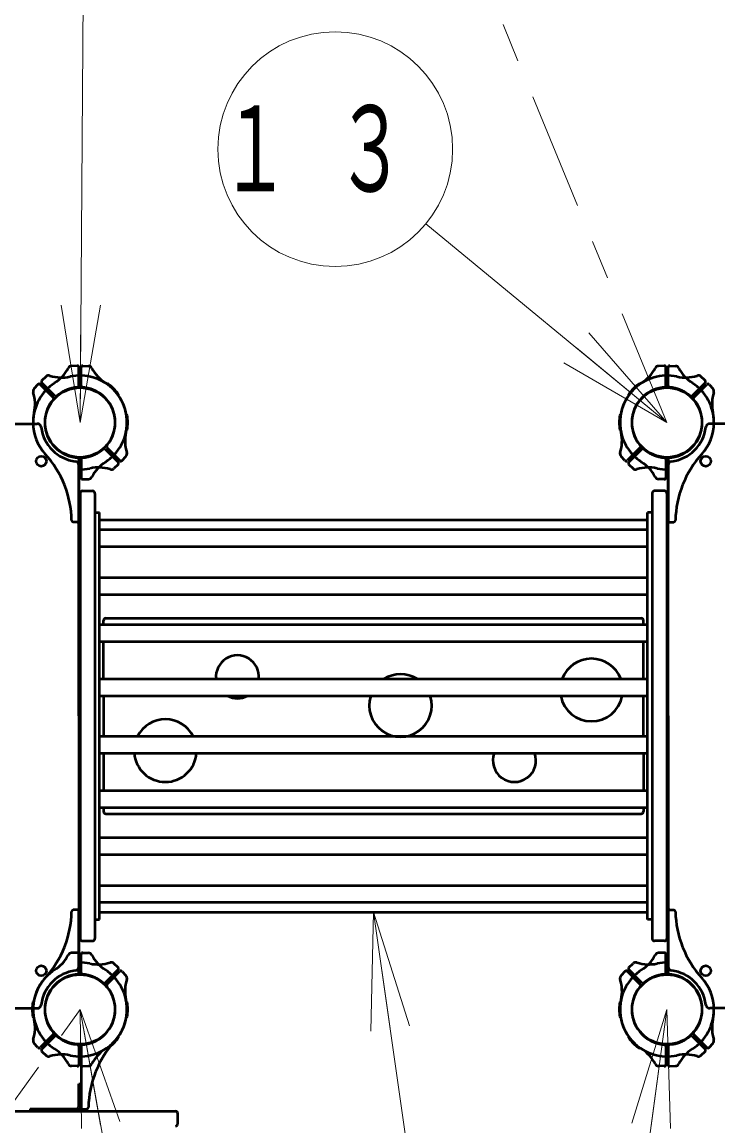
# Model space of a CAD drawing. Units: millimetres on the paper, scale 1:50. Extents: x -385 to 0, y -594 to 267.
# Drawn here: x -289.09 to -271.31, y 153.74 to 181.95 of the extents above; entities that cross this region are included whole.
import ezdxf

# ---------------------------------------------------------------- set-up
doc = ezdxf.new("R2010")
doc.units = ezdxf.units.MM
doc.linetypes.add('USER2', pattern=[6, 3, -1, 1, -1])
doc.layers.add('LY_1', color=140, linetype='Continuous', lineweight=50)
doc.styles.add('ＭＳ ゴシック', font='')
doc.styles.get('ＭＳ ゴシック').set_extended_font_data('MS Gothic')

msp = doc.modelspace()

# ---------------------------------------------------------------- linework, layer by layer
at = {"layer": 'LY_1', "color": 7, "lineweight": 13}
for p, q in [((-287.612, 171.718), (-287.484, 189.643)), ((-272.612, 171.718), (-278.774, 176.796)), ((-287.612, 171.718), (-288.09, 174.721)), ((-287.612, 171.718), (-287.59, 174.718)), ((-287.09, 174.714), (-287.612, 171.718)), ((-274.609, 174.012), (-272.612, 171.718)), ((-272.612, 171.718), (-274.927, 173.626)), ((-272.612, 171.718), (-275.245, 173.24)), ((-280.181, 156.16), (-280.112, 159.201)), ((-280.112, 159.201), (-279.191, 156.302)), ((-280.112, 159.201), (-279.686, 156.231)), ((-280.112, 159.201), (-278.752, 149.716)), ((-287.577, 153.677), (-287.612, 156.718)), ((-287.612, 156.718), (-286.593, 153.852)), ((-287.612, 156.718), (-287.085, 153.764)), ((-287.612, 156.718), (-285.885, 147.04)), ((-272.612, 156.718), (-274.565, 142.422)), ((-273.513, 153.813), (-272.612, 156.718)), ((-272.612, 156.718), (-273.018, 153.745)), ((-272.612, 156.718), (-272.522, 153.678))]:
    msp.add_line(p, q, dxfattribs=at)
at = {"layer": 'LY_1', "color": 7, "linetype": 'USER2', "lineweight": 13}
for p, q in [((-272.612, 171.718), (-279.691, 188.91)), ((-307.962, 128.468), (-287.612, 156.718))]:
    msp.add_line(p, q, dxfattribs=at)
at = {"layer": 'LY_1'}
for p, q in [((-287.683, 173.166), (-287.829, 173.161)), ((-287.642, 172.655), (-287.642, 173.126)), ((-287.582, 172.655), (-287.582, 173.126)), ((-287.54, 173.166), (-287.383, 173.161)), ((-272.683, 173.166), (-272.84, 173.161)), ((-272.642, 172.655), (-272.642, 173.126)), ((-272.582, 172.655), (-272.582, 173.126)), ((-272.54, 173.166), (-272.395, 173.161)), ((-288.687, 172.692), (-288.794, 172.577)), ((-288.296, 172.359), (-288.629, 172.693)), ((-288.253, 172.402), (-288.587, 172.735)), ((-288.586, 172.793), (-288.47, 172.9)), ((-286.917, 172.696), (-286.914, 172.698)), ((-273.307, 172.696), (-273.309, 172.698)), ((-271.97, 172.402), (-271.637, 172.735)), ((-271.928, 172.359), (-271.595, 172.693)), ((-271.638, 172.793), (-271.753, 172.9)), ((-271.537, 172.692), (-271.43, 172.577)), ((-286.634, 172.413), (-286.631, 172.415)), ((-273.59, 172.413), (-273.592, 172.415)), ((-286.429, 171.918), (-286.425, 171.918)), ((-273.795, 171.918), (-273.798, 171.918)), ((-295.112, 171.688), (-288.704, 171.688)), ((-286.429, 171.518), (-286.425, 171.518)), ((-273.795, 171.518), (-273.798, 171.518)), ((-265.112, 171.688), (-271.519, 171.688)), ((-286.97, 171.034), (-286.637, 170.701)), ((-286.928, 171.076), (-286.595, 170.743)), ((-273.296, 171.076), (-273.629, 170.743)), ((-273.253, 171.034), (-273.587, 170.701)), ((-287.642, 170.78), (-287.642, 169.209)), ((-287.582, 170.78), (-287.582, 170.309)), ((-286.537, 170.744), (-286.438, 170.85)), ((-273.687, 170.744), (-273.786, 170.85)), ((-272.642, 170.78), (-272.642, 170.309)), ((-272.582, 170.78), (-272.582, 169.209)), ((-287.642, 164.218), (-287.642, 170.626)), ((-286.638, 170.643), (-286.744, 170.544)), ((-273.586, 170.643), (-273.479, 170.544)), ((-272.582, 164.218), (-272.582, 170.626)), ((-287.54, 170.269), (-287.395, 170.274)), ((-272.683, 170.269), (-272.829, 170.274)), ((-287.612, 169.908), (-287.612, 158.528)), ((-287.552, 169.968), (-287.292, 169.968)), ((-287.232, 169.908), (-287.232, 158.528)), ((-272.992, 169.908), (-272.992, 158.528)), ((-272.672, 169.968), (-272.932, 169.968)), ((-272.612, 169.908), (-272.612, 158.528)), ((-287.232, 169.418), (-287.112, 169.418)), ((-287.112, 159.018), (-287.112, 169.418)), ((-272.992, 169.418), (-273.112, 169.418)), ((-273.112, 159.018), (-273.112, 169.418)), ((-287.684, 169.169), (-287.789, 169.174)), ((-287.112, 169.235), (-273.112, 169.235)), ((-287.112, 168.98), (-273.112, 168.98)), ((-272.54, 169.169), (-272.435, 169.174)), ((-287.112, 168.546), (-273.112, 168.546)), ((-287.112, 167.754), (-273.112, 167.754)), ((-287.112, 167.32), (-273.112, 167.32)), ((-287.112, 166.558), (-273.112, 166.558)), ((-287.012, 166.558), (-287.012, 166.658)), ((-286.952, 166.718), (-273.272, 166.718)), ((-273.212, 166.558), (-273.212, 166.658)), ((-287.112, 166.124), (-273.112, 166.124)), ((-287.012, 165.165), (-287.012, 166.124)), ((-273.212, 165.165), (-273.212, 166.124)), ((-287.112, 165.165), (-273.112, 165.165)), ((-287.112, 164.731), (-273.112, 164.731)), ((-287.012, 164.731), (-287.012, 163.705)), ((-273.212, 163.705), (-273.212, 164.731)), ((-287.642, 164.218), (-287.642, 157.81)), ((-272.582, 164.218), (-272.582, 157.81)), ((-287.112, 163.705), (-273.112, 163.705)), ((-287.112, 163.271), (-273.112, 163.271)), ((-287.012, 163.271), (-287.012, 162.312)), ((-273.212, 163.271), (-273.212, 162.312)), ((-287.112, 162.312), (-273.112, 162.312)), ((-287.112, 161.878), (-273.112, 161.878)), ((-287.012, 161.878), (-287.012, 161.778)), ((-286.952, 161.718), (-273.272, 161.718)), ((-273.212, 161.878), (-273.212, 161.778)), ((-287.112, 161.116), (-273.112, 161.116)), ((-287.112, 160.682), (-273.112, 160.682)), ((-287.112, 159.89), (-273.112, 159.89)), ((-287.112, 159.456), (-273.112, 159.456)), ((-287.684, 159.267), (-287.789, 159.261)), ((-287.642, 157.655), (-287.642, 159.227)), ((-287.112, 159.201), (-273.112, 159.201)), ((-272.582, 157.655), (-272.582, 159.227)), ((-272.54, 159.267), (-272.435, 159.261)), ((-287.232, 159.018), (-287.112, 159.018)), ((-272.992, 159.018), (-273.112, 159.018)), ((-287.552, 158.468), (-287.292, 158.468)), ((-272.672, 158.468), (-272.932, 158.468)), ((-287.683, 158.166), (-287.84, 158.161)), ((-287.642, 157.655), (-287.642, 158.126)), ((-287.582, 157.655), (-287.582, 158.126)), ((-287.582, 157.655), (-287.582, 158.126)), ((-287.54, 158.166), (-287.395, 158.161)), ((-287.54, 158.166), (-287.395, 158.161)), ((-272.683, 158.166), (-272.829, 158.161)), ((-272.642, 157.655), (-272.642, 158.126)), ((-286.97, 157.402), (-286.637, 157.735)), ((-286.638, 157.793), (-286.744, 157.892)), ((-273.253, 157.402), (-273.587, 157.735)), ((-273.586, 157.793), (-273.479, 157.892)), ((-286.928, 157.359), (-286.595, 157.693)), ((-286.537, 157.692), (-286.438, 157.585)), ((-273.687, 157.692), (-273.786, 157.585)), ((-273.296, 157.359), (-273.629, 157.693)), ((-288.795, 156.918), (-288.798, 156.918)), ((-286.429, 156.918), (-286.425, 156.918)), ((-273.795, 156.918), (-273.798, 156.918)), ((-295.112, 156.748), (-288.704, 156.748)), ((-265.112, 156.748), (-271.519, 156.748)), ((-288.795, 156.518), (-288.798, 156.518)), ((-286.429, 156.518), (-286.425, 156.518)), ((-273.795, 156.518), (-273.798, 156.518)), ((-288.296, 156.076), (-288.629, 155.743)), ((-288.253, 156.034), (-288.587, 155.701)), ((-286.634, 156.023), (-286.631, 156.02)), ((-273.59, 156.023), (-273.592, 156.02)), ((-271.97, 156.034), (-271.637, 155.701)), ((-271.928, 156.076), (-271.595, 155.743)), ((-288.687, 155.744), (-288.794, 155.859)), ((-287.642, 155.78), (-287.642, 155.309)), ((-287.642, 155.78), (-287.642, 155.309)), ((-287.582, 155.78), (-287.582, 154.209)), ((-287.582, 155.78), (-287.582, 155.309)), ((-286.917, 155.74), (-286.914, 155.737)), ((-273.307, 155.74), (-273.309, 155.737)), ((-272.642, 155.78), (-272.642, 155.309)), ((-272.582, 155.78), (-272.582, 155.309)), ((-271.537, 155.744), (-271.43, 155.859)), ((-288.586, 155.643), (-288.47, 155.536)), ((-271.638, 155.643), (-271.753, 155.536)), ((-287.683, 155.269), (-287.829, 155.274)), ((-287.683, 155.269), (-287.829, 155.274)), ((-287.54, 155.269), (-287.383, 155.275)), ((-272.683, 155.269), (-272.84, 155.275)), ((-272.54, 155.269), (-272.395, 155.274)), ((-287.646, 154.238), (-287.646, 154.818)), ((-287.646, 154.818), (-287.582, 154.818)), ((-287.582, 154.238), (-287.582, 154.818)), ((-305.052, 154.118), (-285.172, 154.118)), ((-288.882, 154.182), (-287.702, 154.182)), ((-288.882, 154.182), (-288.882, 154.118)), ((-288.882, 154.118), (-287.702, 154.118)), ((-287.54, 154.169), (-287.435, 154.174)), ((-285.112, 153.798), (-285.112, 154.058))]:
    msp.add_line(p, q, dxfattribs=at)
at = {"layer": 'LY_1', "color": 7, "lineweight": 13}
msp.add_circle((-281.089, 178.704), 3, dxfattribs=at)
at = {"layer": 'LY_1'}
for centre, radius in [((-287.612, 171.718), 0.891), ((-287.612, 171.718), 0.891), ((-272.612, 171.718), 0.891), ((-272.612, 171.718), 0.891), ((-288.602, 170.728), 0.13), ((-271.622, 170.728), 0.13), ((-288.602, 157.708), 0.13), ((-271.622, 157.708), 0.13), ((-287.612, 156.718), 0.891), ((-287.612, 156.718), 0.891), ((-272.612, 156.718), 0.891), ((-272.612, 156.718), 0.891)]:
    msp.add_circle(centre, radius, dxfattribs=at)
for centre, radius, start, end in [((-288.801, 173.569), 1, 302.7272, 332.5412), ((-287.825, 173.061), 0.1, 92, 152.5412), ((-287.825, 173.061), 0.1, 92, 152.5412), ((-287.682, 173.126), 0.04, 0, 92), ((-287.542, 173.126), 0.04, 88, 180), ((-287.398, 173.061), 0.1, 27.4588, 88), ((-286.422, 173.569), 1, 207.4588, 237.2728), ((-273.801, 173.569), 1, 302.7272, 332.5412), ((-272.825, 173.061), 0.1, 92, 152.5412), ((-272.682, 173.126), 0.04, 0, 92), ((-272.542, 173.126), 0.04, 88, 180), ((-272.398, 173.061), 0.1, 27.4588, 88), ((-272.398, 173.061), 0.1, 27.4588, 88), ((-271.422, 173.569), 1, 207.4588, 237.2728), ((-287.612, 171.718), 1.2, 122.7272, 180), ((-288.657, 172.664), 0.04, 45, 137), ((-288.558, 172.763), 0.04, 133, 225), ((-288.411, 172.819), 0.1, 72.4588, 133), ((-288.079, 173.868), 1, 252.4588, 282.2728), ((-287.612, 171.718), 1.2, 45, 102.2728), ((-287.682, 172.655), 0.04, 274.2707, 0), ((-287.542, 172.655), 0.04, 180, 265.7293), ((-287.612, 171.718), 1.2, 0, 57.2728), ((-286.9, 172.684), 0.02, 53.6269, 135), ((-287.612, 171.718), 1.22, 45, 53.6269), ((-272.612, 171.718), 1.2, 122.7272, 180), ((-272.612, 171.718), 1.22, 126.3731, 135), ((-272.612, 171.718), 1.2, 77.7272, 135), ((-273.323, 172.684), 0.02, 45, 126.3731), ((-272.682, 172.655), 0.04, 274.2707, 0), ((-272.542, 172.655), 0.04, 180, 265.7293), ((-272.144, 173.868), 1, 257.7272, 287.5412), ((-272.612, 171.718), 1.2, 0, 57.2728), ((-271.813, 172.819), 0.1, 47, 107.5412), ((-271.665, 172.763), 0.04, 315, 47), ((-271.566, 172.664), 0.04, 43, 135), ((-288.713, 172.517), 0.1, 137, 197.5412), ((-289.761, 172.185), 1, 347.7272, 17.5412), ((-287.612, 171.718), 0.9, 94.2707, 180), ((-288.225, 172.43), 0.04, 225, 310.7293), ((-287.612, 171.718), 0.9, 45, 130.7293), ((-287.612, 171.718), 0.9, 0, 85.7293), ((-287.612, 171.718), 1.2, 347.7272, 45), ((-287.612, 171.718), 1.22, 36.3731, 45), ((-286.646, 172.429), 0.02, 315, 36.3731), ((-272.612, 171.718), 1.2, 135, 192.2728), ((-273.578, 172.429), 0.02, 143.6269, 225), ((-272.612, 171.718), 1.22, 135, 143.6269), ((-272.612, 171.718), 0.9, 94.2707, 180), ((-272.612, 171.718), 0.9, 49.2707, 135), ((-272.612, 171.718), 0.9, 0, 85.7293), ((-271.998, 172.43), 0.04, 229.2707, 315), ((-270.462, 172.185), 1, 162.4588, 192.2728), ((-271.511, 172.517), 0.1, 342.4588, 43), ((-287.612, 171.718), 0.9, 139.2707, 225), ((-288.324, 172.331), 0.04, 319.2707, 45), ((-287.612, 171.718), 0.9, 319.2707, 45), ((-272.612, 171.718), 0.9, 135, 220.7293), ((-272.612, 171.718), 0.9, 315, 40.7293), ((-271.899, 172.331), 0.04, 135, 220.7293), ((-287.612, 171.718), 1.2, 167.7272, 181.4325), ((-286.425, 171.898), 0.02, 8.6269, 90), ((-287.612, 171.718), 1.22, 0, 8.6269), ((-272.612, 171.718), 1.22, 171.3731, 180), ((-273.798, 171.898), 0.02, 90, 171.3731), ((-272.612, 171.718), 1.2, 358.5675, 12.2728), ((-287.612, 171.718), 1.2, 180, 222.2172), ((-288.704, 171.588), 0.1, 6.7872, 90), ((-287.612, 171.718), 1, 186.7872, 263.2128), ((-287.612, 171.718), 0.9, 180, 265.7293), ((-287.612, 171.718), 0.9, 274.2707, 0), ((-287.612, 171.718), 1.2, 302.7272, 0), ((-286.425, 171.538), 0.02, 270, 351.3731), ((-287.612, 171.718), 1.22, 351.3731, 0), ((-272.612, 171.718), 1.22, 180, 188.6269), ((-273.798, 171.538), 0.02, 188.6269, 270), ((-272.612, 171.718), 1.2, 180, 237.2728), ((-272.612, 171.718), 0.9, 180, 265.7293), ((-272.612, 171.718), 0.9, 274.2707, 0), ((-272.612, 171.718), 1, 276.7872, 353.2128), ((-272.612, 171.718), 1.2, 317.7828, 0), ((-271.519, 171.588), 0.1, 90, 173.2128), ((-285.462, 171.25), 1, 167.7272, 197.5412), ((-274.761, 171.25), 1, 342.4588, 12.2728), ((-287.612, 171.718), 0.9, 225, 310.7293), ((-286.998, 171.005), 0.04, 45, 130.7293), ((-286.899, 171.104), 0.04, 139.2707, 225), ((-273.324, 171.104), 0.04, 315, 40.7293), ((-273.225, 171.005), 0.04, 49.2707, 135), ((-272.612, 171.718), 0.9, 229.2707, 315), ((-290.426, 169.164), 2.6, 1.0841, 42.2172), ((-287.742, 170.626), 0.1, 0, 83.2128), ((-287.682, 170.78), 0.04, 0, 85.7293), ((-287.542, 170.78), 0.04, 94.2707, 180), ((-286.422, 169.867), 1, 122.7272, 152.5412), ((-286.665, 170.672), 0.04, 313, 45), ((-286.566, 170.771), 0.04, 225, 317), ((-286.511, 170.919), 0.1, 317, 17.5412), ((-273.713, 170.919), 0.1, 162.4588, 223), ((-273.657, 170.771), 0.04, 223, 315), ((-273.558, 170.672), 0.04, 135, 227), ((-273.801, 169.867), 1, 27.4588, 57.2728), ((-272.682, 170.78), 0.04, 0, 85.7293), ((-272.542, 170.78), 0.04, 94.2707, 180), ((-272.482, 170.626), 0.1, 96.7872, 180), ((-269.797, 169.164), 2.6, 137.7828, 178.9159), ((-287.612, 171.718), 1.2, 268.5675, 282.2728), ((-287.144, 169.568), 1, 72.4588, 102.2728), ((-286.813, 170.617), 0.1, 252.4588, 313), ((-273.411, 170.617), 0.1, 227, 287.5412), ((-273.079, 169.568), 1, 77.7272, 107.5412), ((-272.612, 171.718), 1.2, 257.7272, 271.4325), ((-287.542, 170.309), 0.04, 180, 272), ((-287.398, 170.374), 0.1, 272, 332.5412), ((-272.825, 170.374), 0.1, 207.4588, 268), ((-272.682, 170.309), 0.04, 268, 0), ((-287.552, 169.908), 0.06, 90, 180), ((-287.292, 169.908), 0.06, 0, 90), ((-272.932, 169.908), 0.06, 90, 180), ((-272.672, 169.908), 0.06, 0, 90), ((-287.787, 169.214), 0.04, 181.0841, 267), ((-287.682, 169.209), 0.04, 267, 0), ((-272.542, 169.209), 0.04, 180, 273), ((-272.437, 169.214), 0.04, 273, 358.9158), ((-286.952, 166.658), 0.06, 90, 180), ((-273.272, 166.658), 0.06, 0, 90), ((-283.588, 165.218), 0.55, 354.4679, 185.5321), ((-274.542, 164.883), 0.8, 20.642, 159.358), ((-279.421, 164.485), 0.8, 58.1964, 121.8036), ((-283.588, 165.218), 0.55, 242.3124, 297.6876), ((-279.421, 164.485), 0.8, 162.0998, 17.9002), ((-274.542, 164.883), 0.8, 190.9511, 349.0489), ((-285.431, 163.333), 0.8, 27.6471, 152.3529), ((-285.431, 163.333), 0.8, 184.501, 355.499), ((-276.51, 163.082), 0.55, 159.9566, 20.0434), ((-286.952, 161.778), 0.06, 180, 270), ((-273.272, 161.778), 0.06, 270, 0), ((-290.426, 159.271), 2.6, 317.7828, 358.9158), ((-287.787, 159.221), 0.04, 93, 178.9159), ((-287.682, 159.227), 0.04, 0, 93), ((-272.542, 159.227), 0.04, 87, 180), ((-272.437, 159.221), 0.04, 1.0841, 87), ((-269.797, 159.271), 2.6, 181.0841, 222.2172), ((-287.552, 158.528), 0.06, 180, 270), ((-287.292, 158.528), 0.06, 270, 0), ((-272.932, 158.528), 0.06, 180, 270), ((-272.672, 158.528), 0.06, 270, 0), ((-288.801, 158.569), 1, 302.7272, 332.5412), ((-287.825, 158.061), 0.1, 92, 152.5412), ((-287.682, 158.126), 0.04, 0, 92), ((-287.542, 158.126), 0.04, 88, 180), ((-287.542, 158.126), 0.04, 88, 180), ((-287.398, 158.061), 0.1, 27.4588, 88), ((-287.398, 158.061), 0.1, 27.4588, 88), ((-287.398, 158.061), 0.1, 27.4588, 88), ((-286.422, 158.569), 1, 207.4588, 237.2728), ((-286.422, 158.569), 1, 207.4588, 237.2728), ((-273.801, 158.569), 1, 302.7272, 332.5412), ((-272.825, 158.061), 0.1, 92, 152.5412), ((-272.682, 158.126), 0.04, 0, 92), ((-287.612, 156.718), 1.2, 122.7272, 180), ((-287.612, 156.718), 1, 96.7872, 173.2128), ((-287.742, 157.81), 0.1, 276.7872, 0), ((-287.612, 156.718), 1.2, 77.7272, 91.4325), ((-287.144, 158.868), 1, 257.7272, 287.5412), ((-287.612, 156.718), 1.2, 0, 57.2728), ((-287.612, 156.718), 1.2, 0, 57.2728), ((-286.813, 157.819), 0.1, 47, 107.5412), ((-286.665, 157.763), 0.04, 315, 47), ((-286.566, 157.664), 0.04, 43, 135), ((-272.612, 156.718), 1.2, 122.7272, 180), ((-273.657, 157.664), 0.04, 45, 137), ((-273.558, 157.763), 0.04, 133, 225), ((-273.411, 157.819), 0.1, 72.4588, 133), ((-273.079, 158.868), 1, 252.4588, 282.2728), ((-272.612, 156.718), 1.2, 88.5675, 102.2728), ((-272.482, 157.81), 0.1, 180, 263.2128), ((-272.612, 156.718), 1, 6.7872, 83.2128), ((-287.612, 156.718), 1.2, 137.7828, 180), ((-287.612, 156.718), 0.9, 94.2707, 180), ((-287.612, 156.718), 0.9, 94.2707, 180), ((-287.612, 156.718), 0.9, 49.2707, 135), ((-287.682, 157.655), 0.04, 274.2707, 0), ((-287.682, 157.655), 0.04, 274.2707, 0), ((-287.542, 157.655), 0.04, 180, 265.7293), ((-287.542, 157.655), 0.04, 180, 265.7293), ((-287.612, 156.718), 0.9, 0, 85.7293), ((-287.612, 156.718), 0.9, 0, 85.7293), ((-285.462, 157.185), 1, 162.4588, 192.2728), ((-286.511, 157.517), 0.1, 342.4588, 43), ((-273.713, 157.517), 0.1, 137, 197.5412), ((-274.761, 157.185), 1, 347.7272, 17.5412), ((-272.612, 156.718), 0.9, 94.2707, 180), ((-272.612, 156.718), 0.9, 45, 130.7293), ((-272.682, 157.655), 0.04, 274.2707, 0), ((-272.542, 157.655), 0.04, 180, 265.7293), ((-272.612, 156.718), 0.9, 0, 85.7293), ((-272.612, 156.718), 1.2, 0, 42.2172), ((-287.612, 156.718), 0.9, 135, 220.7293), ((-286.998, 157.43), 0.04, 229.2707, 315), ((-287.612, 156.718), 0.9, 315, 40.7293), ((-286.899, 157.331), 0.04, 135, 220.7293), ((-272.612, 156.718), 0.9, 139.2707, 225), ((-273.324, 157.331), 0.04, 319.2707, 45), ((-273.225, 157.43), 0.04, 225, 310.7293), ((-272.612, 156.718), 0.9, 319.2707, 45), ((-287.612, 156.718), 1.22, 171.3731, 180), ((-288.798, 156.898), 0.02, 90, 171.3731), ((-287.612, 156.718), 1.2, 315, 12.2728), ((-286.425, 156.898), 0.02, 8.6269, 90), ((-287.612, 156.718), 1.22, 0, 8.6269), ((-272.612, 156.718), 1.22, 171.3731, 180), ((-273.798, 156.898), 0.02, 90, 171.3731), ((-272.612, 156.718), 1.2, 167.7272, 225), ((-287.612, 156.718), 1.22, 180, 188.6269), ((-287.612, 156.718), 1.2, 178.5675, 192.2728), ((-287.612, 156.718), 1.2, 180, 237.2728), ((-287.612, 156.718), 1.2, 180, 237.2728), ((-288.704, 156.848), 0.1, 270, 353.2128), ((-287.612, 156.718), 0.9, 180, 265.7293), ((-287.612, 156.718), 0.9, 180, 265.7293), ((-287.612, 156.718), 0.9, 274.2707, 0), ((-287.612, 156.718), 0.9, 274.2707, 0), ((-287.612, 156.718), 1.2, 302.7272, 0), ((-287.612, 156.718), 1.2, 317.7828, 0), ((-287.612, 156.718), 1.22, 351.3731, 0), ((-272.612, 156.718), 1.22, 180, 188.6269), ((-272.612, 156.718), 1.2, 180, 237.2728), ((-272.612, 156.718), 0.9, 180, 265.7293), ((-272.612, 156.718), 0.9, 274.2707, 0), ((-272.612, 156.718), 1.2, 302.7272, 0), ((-271.519, 156.848), 0.1, 186.7872, 270), ((-272.612, 156.718), 1.2, 347.7272, 1.4325), ((-288.798, 156.538), 0.02, 188.6269, 270), ((-289.761, 156.25), 1, 342.4588, 12.2728), ((-286.425, 156.538), 0.02, 270, 351.3731), ((-273.798, 156.538), 0.02, 188.6269, 270), ((-270.462, 156.25), 1, 167.7272, 197.5412), ((-288.324, 156.104), 0.04, 315, 40.7293), ((-288.225, 156.005), 0.04, 49.2707, 135), ((-287.612, 156.718), 0.9, 229.2707, 315), ((-286.646, 156.006), 0.02, 323.6269, 45), ((-273.578, 156.006), 0.02, 135, 216.3731), ((-272.612, 156.718), 0.9, 225, 310.7293), ((-271.998, 156.005), 0.04, 45, 130.7293), ((-271.899, 156.104), 0.04, 139.2707, 225), ((-288.713, 155.919), 0.1, 162.4588, 223), ((-288.657, 155.771), 0.04, 223, 315), ((-287.612, 156.718), 1.2, 257.7272, 315), ((-287.682, 155.78), 0.04, 0, 85.7293), ((-287.682, 155.78), 0.04, 0, 85.7293), ((-287.542, 155.78), 0.04, 94.2707, 180), ((-287.542, 155.78), 0.04, 94.2707, 180), ((-284.797, 154.164), 2.6, 137.7828, 178.9159), ((-286.9, 155.752), 0.02, 225, 306.3731), ((-287.612, 156.718), 1.22, 306.3731, 315), ((-287.612, 156.718), 1.22, 315, 323.6269), ((-272.612, 156.718), 1.22, 216.3731, 225), ((-272.612, 156.718), 1.22, 225, 233.6269), ((-272.612, 156.718), 1.2, 225, 282.2728), ((-273.323, 155.752), 0.02, 233.6269, 315), ((-272.682, 155.78), 0.04, 0, 85.7293), ((-272.542, 155.78), 0.04, 94.2707, 180), ((-271.566, 155.771), 0.04, 225, 317), ((-271.511, 155.919), 0.1, 317, 17.5412), ((-288.558, 155.672), 0.04, 135, 227), ((-288.411, 155.617), 0.1, 227, 287.5412), ((-288.079, 154.568), 1, 77.7272, 107.5412), ((-288.801, 154.867), 1, 27.4588, 57.2728), ((-288.801, 154.867), 1, 27.4588, 57.2728), ((-286.422, 154.867), 1, 122.7272, 152.5412), ((-273.801, 154.867), 1, 27.4588, 57.2728), ((-272.144, 154.568), 1, 72.4588, 102.2728), ((-271.422, 154.867), 1, 122.7272, 152.5412), ((-271.813, 155.617), 0.1, 252.4588, 313), ((-271.665, 155.672), 0.04, 313, 45), ((-287.825, 155.374), 0.1, 207.4588, 268), ((-287.825, 155.374), 0.1, 207.4588, 268), ((-287.825, 155.374), 0.1, 207.4588, 268), ((-287.682, 155.309), 0.04, 268, 0), ((-287.682, 155.309), 0.04, 268, 0), ((-287.542, 155.309), 0.04, 180, 272), ((-287.398, 155.374), 0.1, 272, 332.5412), ((-272.825, 155.374), 0.1, 207.4588, 268), ((-272.682, 155.309), 0.04, 268, 0), ((-272.542, 155.309), 0.04, 180, 272), ((-272.398, 155.374), 0.1, 272, 332.5412), ((-272.398, 155.374), 0.1, 272, 332.5412), ((-287.702, 154.238), 0.056, 270, 0), ((-287.702, 154.238), 0.12, 270, 0), ((-287.542, 154.209), 0.04, 180, 273), ((-287.437, 154.214), 0.04, 273, 358.9158), ((-285.172, 154.058), 0.06, 0, 90), ((-285.172, 153.798), 0.06, 270, 0)]:
    msp.add_arc(centre, radius, start, end, dxfattribs=at)

# ---------------------------------------------------------------- texts
at = {"layer": 'LY_1', "color": 7, "insert": (-281.089, 178.704), "char_height": 2.199, "attachment_point": 5, "style": 'ＭＳ ゴシック'}
msp.add_mtext('\\T1.64;\\W0.6;１３', dxfattribs=at)

doc.saveas('drawing.dxf')
